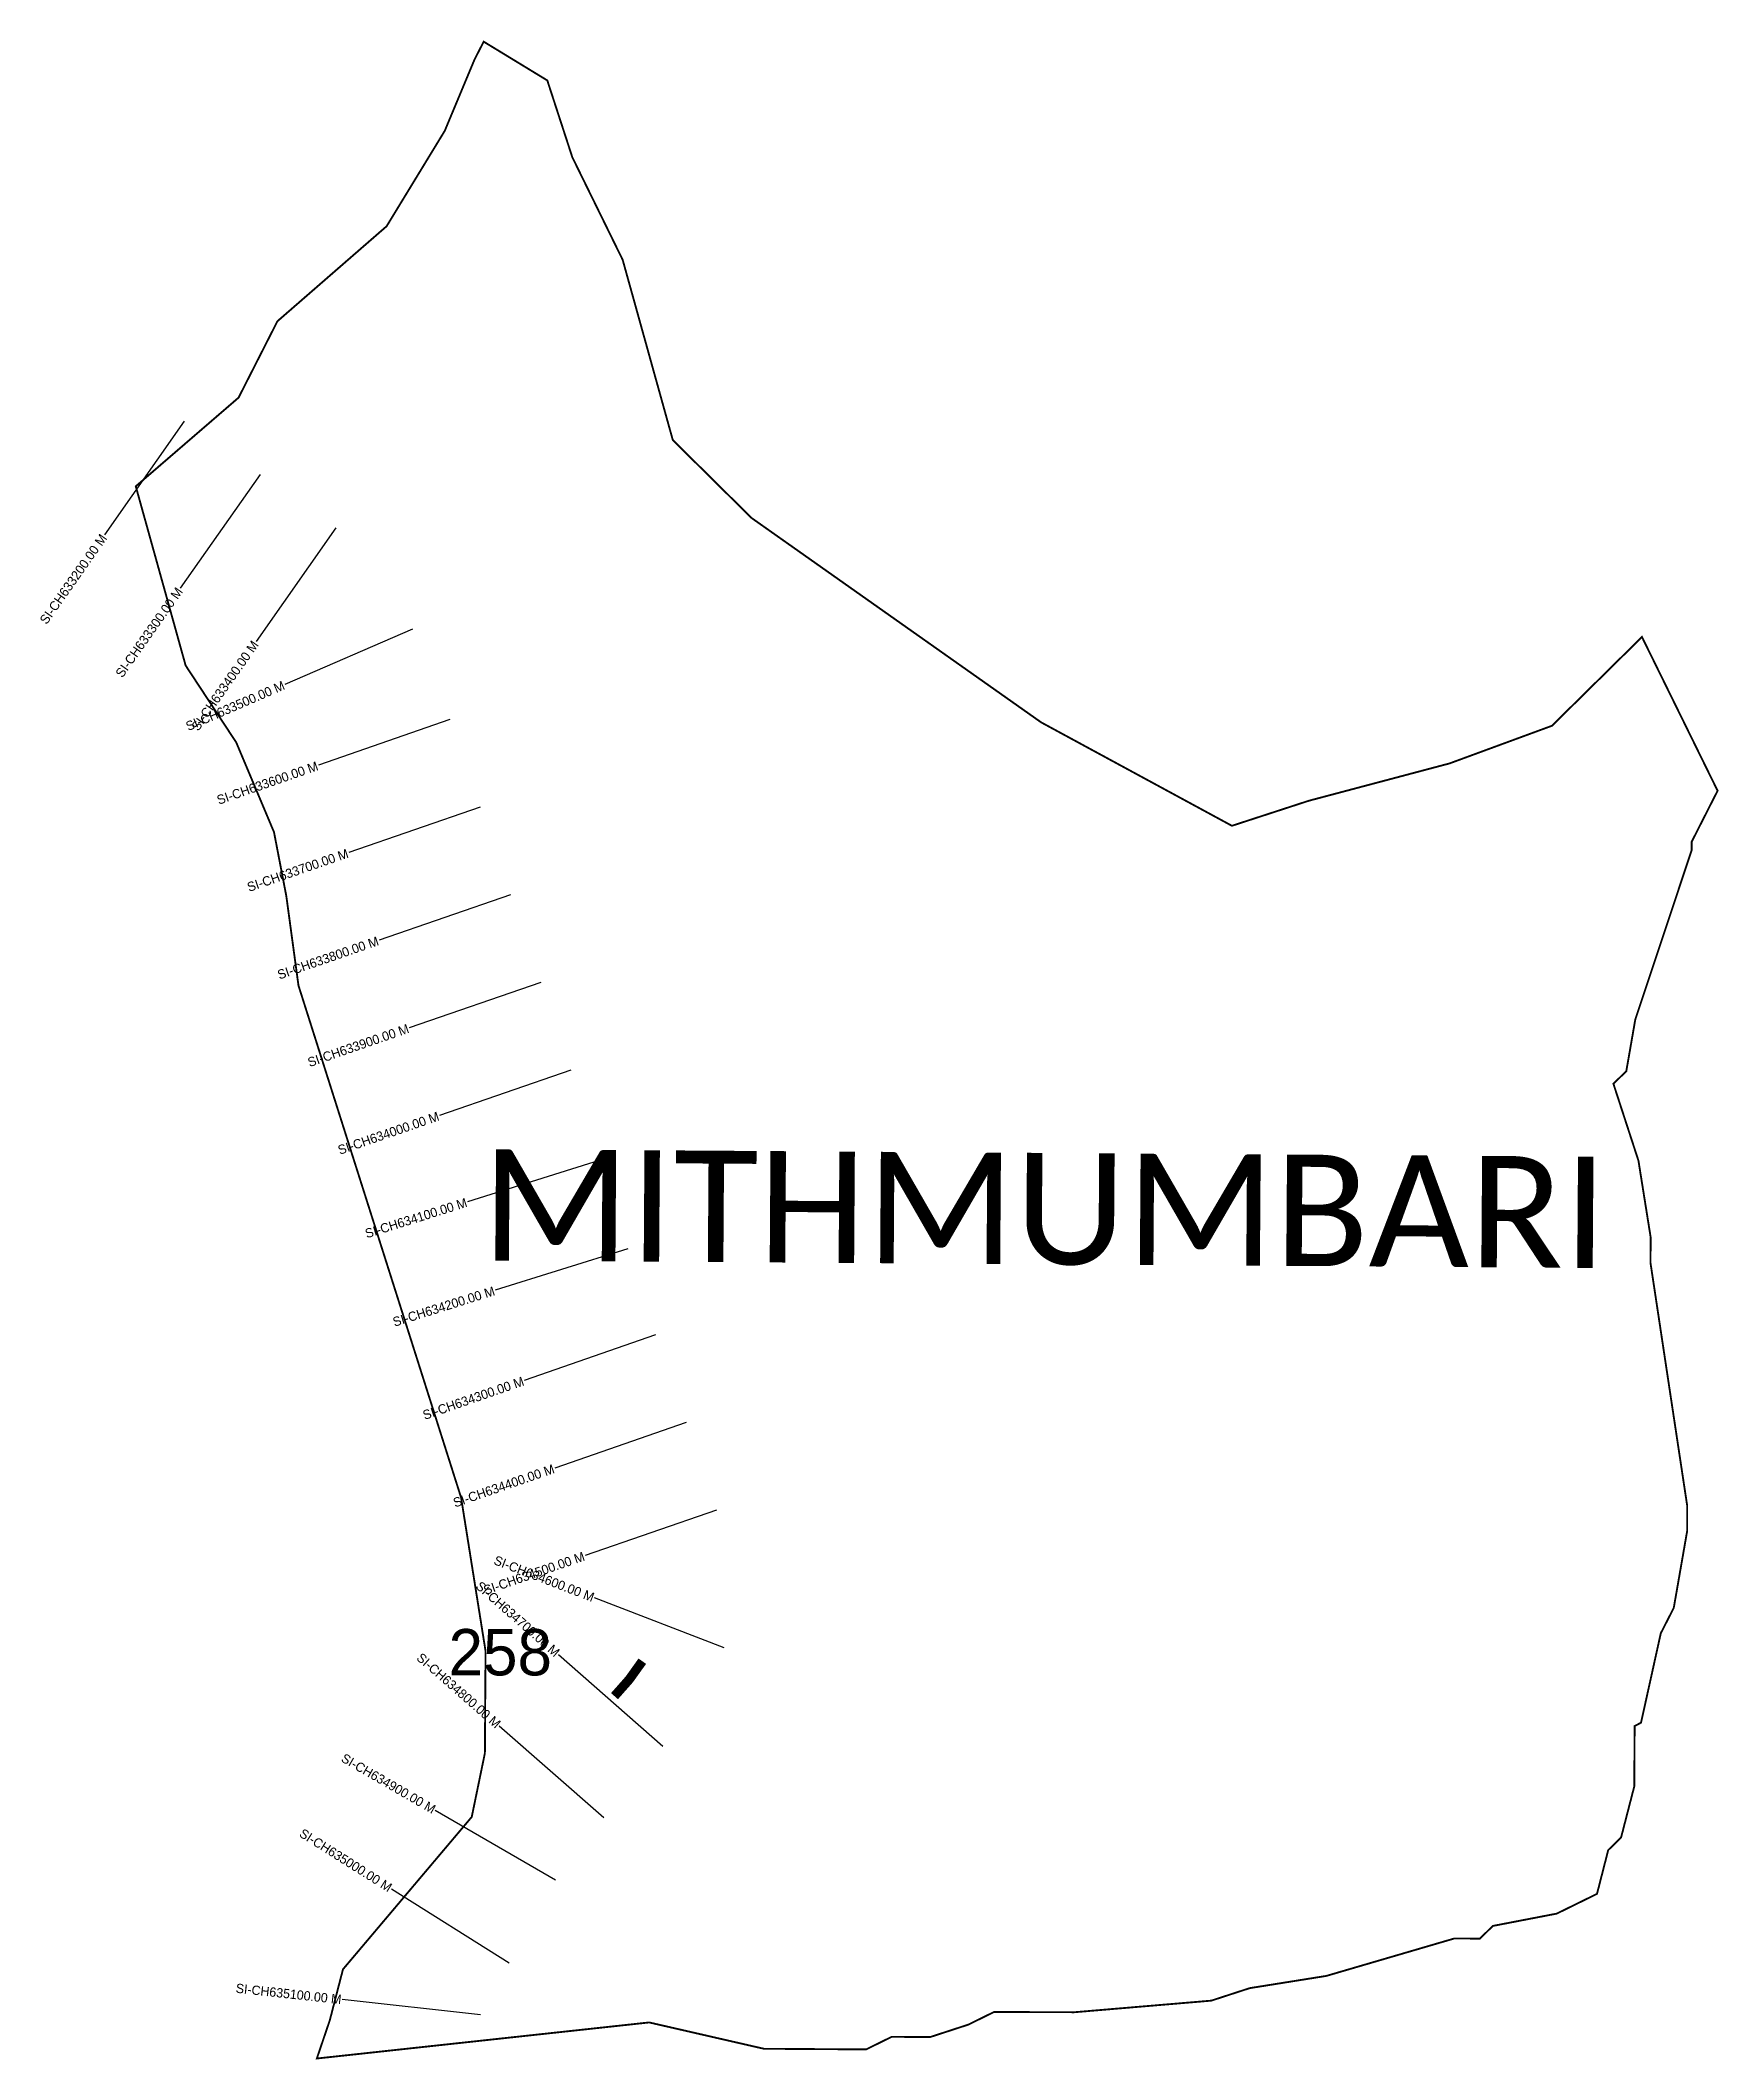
# Model space of a CAD drawing. Header units: metres. Extents: x 327410 to 329220, y 1807519 to 1809697.
import ezdxf
from ezdxf.enums import TextEntityAlignment as Align

# ---------------------------------------------------------------- set-up
doc = ezdxf.new("R2010")
doc.units = ezdxf.units.M
for name, color, linetype in [('ARTIFICIALLY PROTECTED', 4, 'Continuous'), ('CS', 134, 'Continuous'), ('CSMark', 6, 'Continuous'), ('VILLAGE NAME', 250, 'Continuous')]:
    doc.layers.add(name, color=color, linetype=linetype)

msp = doc.modelspace()

# ---------------------------------------------------------------- linework, layer by layer
at = {"color": 6, "const_width": 2}
msp.add_lwpolyline([(327513.1, 1809216.2), (327624, 1809311.9), (327665.9, 1809394.3), (327783.7, 1809496.8), (327846.4, 1809599.7), (327878.5, 1809676.6), (327888.4, 1809695.9), (327957, 1809654.1), (327984, 1809571.2), (328038.3, 1809460.6), (328092.4, 1809266.1), (328177.3, 1809182.1), (328489.7, 1808961.6), (328695.5, 1808850), (328778.4, 1808877), (328930.3, 1808917.3), (329040.7, 1808957.9), (329137.8, 1809053.7), (329219.4, 1808887.8), (329191.5, 1808832.9), (329191.4, 1808823.6), (329130.6, 1808641), (329120.9, 1808585.3), (329107, 1808571.7), (329134, 1808488.8), (329147.2, 1808406), (329147, 1808378.5), (329186.6, 1808116.5), (329186.5, 1808088.9), (329172.1, 1808006.3), (329158.1, 1807978.9), (329136.8, 1807882.5), (329129.9, 1807878.8), (329129.5, 1807813.7), (329115.3, 1807758.7), (329101.4, 1807745), (329089.3, 1807697.8), (329045.9, 1807676.5), (328976.9, 1807663.2), (328963, 1807649.5), (328935.5, 1807649.7), (328797.4, 1807609.3), (328714.7, 1807596.1), (328673.2, 1807582.6), (328525.4, 1807570.1), (328438.9, 1807570.4), (328411.3, 1807556.8), (328369.9, 1807543.3), (328328.5, 1807543.6), (328300.9, 1807530), (328190.7, 1807530.7), (328066.9, 1807559.1), (327708.4, 1807520.2), (327722.4, 1807561.4), (327736.6, 1807616.4), (327875.5, 1807780.8), (327889.7, 1807849.6), (327890.4, 1807959.8), (327864, 1808125.4), (327688.6, 1808677.7), (327675.5, 1808774.2), (327662.2, 1808843.2), (327621.5, 1808939.9), (327566.9, 1809022.9), (327513.1, 1809216.2)], dxfattribs=at)
at = {"layer": 'ARTIFICIALLY PROTECTED', "const_width": 10, "flags": 128}
msp.add_lwpolyline([(328059.5, 1807948.8), (328045.4, 1807929.1), (328029.5, 1807911.1)], dxfattribs=at)
at = {"layer": 'CS'}
for p, q in [((327565.4, 1809286.5), (327479.2, 1809163.8)), ((327647.2, 1809229.1), (327561, 1809106.3)), ((327729, 1809171.6), (327642.8, 1809048.8)), ((327811.5, 1809062), (327673.8, 1809002.5)), ((327851.8, 1808964.6), (327710.1, 1808915.3)), ((327884.7, 1808870), (327742.9, 1808821.1)), ((327917.3, 1808775.4), (327775.5, 1808726.5)), ((327949.9, 1808680.9), (327808.1, 1808632)), ((327982.5, 1808586.4), (327840.7, 1808537.5)), ((328014, 1808489.3), (327870.9, 1808444.3)), ((328044, 1808393.8), (327900.9, 1808348.9)), ((328073.9, 1808300.8), (327932.2, 1808251.6)), ((328106.7, 1808206.3), (327965, 1808157.2)), ((328139.5, 1808111.8), (327997.8, 1808062.7)), ((328147.9, 1807963.1), (328007.9, 1808017)), ((328081.6, 1807856.8), (327969, 1807955.8)), ((328018, 1807779.9), (327905.2, 1807878.7)), ((327966, 1807712.6), (327836.2, 1807787.7)), ((327915.7, 1807622.9), (327788.9, 1807703)), ((327885.1, 1807567.4), (327735.9, 1807583.7))]:
    msp.add_line(p, q, dxfattribs=at)

# ---------------------------------------------------------------- texts
at = {"insert": (327850.5, 1807983.5), "char_height": 50, "attachment_point": 1}
msp.add_mtext_dynamic_manual_height_columns('258', width=84.374, gutter_width=1, heights=[74.2], dxfattribs=at)
at = {"layer": 'CSMark'}
for s, rotation, p in [('SI-CH633200.00 M', 54.9157, (327478.6, 1809163)), ('SI-CH633300.00 M', 54.9157, (327560.4, 1809105.5)), ('SI-CH633400.00 M', 54.9157, (327642.2, 1809048)), ('SI-CH633500.00 M', 23.3725, (327672.9, 1809002.1)), ('SI-CH633600.00 M', 19.1898, (327709.2, 1808915)), ('SI-CH633700.00 M', 19.0333, (327741.9, 1808820.7)), ('SI-CH633800.00 M', 19.0333, (327774.6, 1808726.2)), ('SI-CH633900.00 M', 19.0333, (327807.2, 1808631.7)), ('SI-CH634000.00 M', 19.0333, (327839.8, 1808537.1)), ('SI-CH634100.00 M', 17.4223, (327870, 1808444)), ('SI-CH634200.00 M', 17.4223, (327899.9, 1808348.6)), ('SI-CH634300.00 M', 19.1327, (327931.3, 1808251.3)), ('SI-CH634400.00 M', 19.1327, (327964.1, 1808156.8)), ('SI-CH634500.00 M', 19.1327, (327996.8, 1808062.4)), ('SI-CH634600.00 M', 338.9506, (328007, 1808017.3)), ('SI-CH634700.00 M', 318.675, (327968.2, 1807956.5)), ('SI-CH634800.00 M', 318.7784, (327904.5, 1807879.4)), ('SI-CH634900.00 M', 329.9496, (327835.3, 1807788.2)), ('SI-CH635000.00 M', 327.7354, (327788, 1807703.5)), ('SI-CH635100.00 M', 353.7808, (327734.9, 1807583.8))]:
    msp.add_text(s, height=10, rotation=rotation, dxfattribs=at).set_placement(p, align=Align.MIDDLE_RIGHT)
at = {"layer": 'VILLAGE NAME', "insert": (327886.5, 1808501.2), "char_height": 120.11, "attachment_point": 1, "rotation": 359.6139}
msp.add_mtext_dynamic_manual_height_columns('{\\fCalibri|b0|i0|c0|p34;MITHMUMBARI}', width=1185.224, gutter_width=600.6, heights=[0], dxfattribs=at)

doc.saveas('drawing.dxf')
